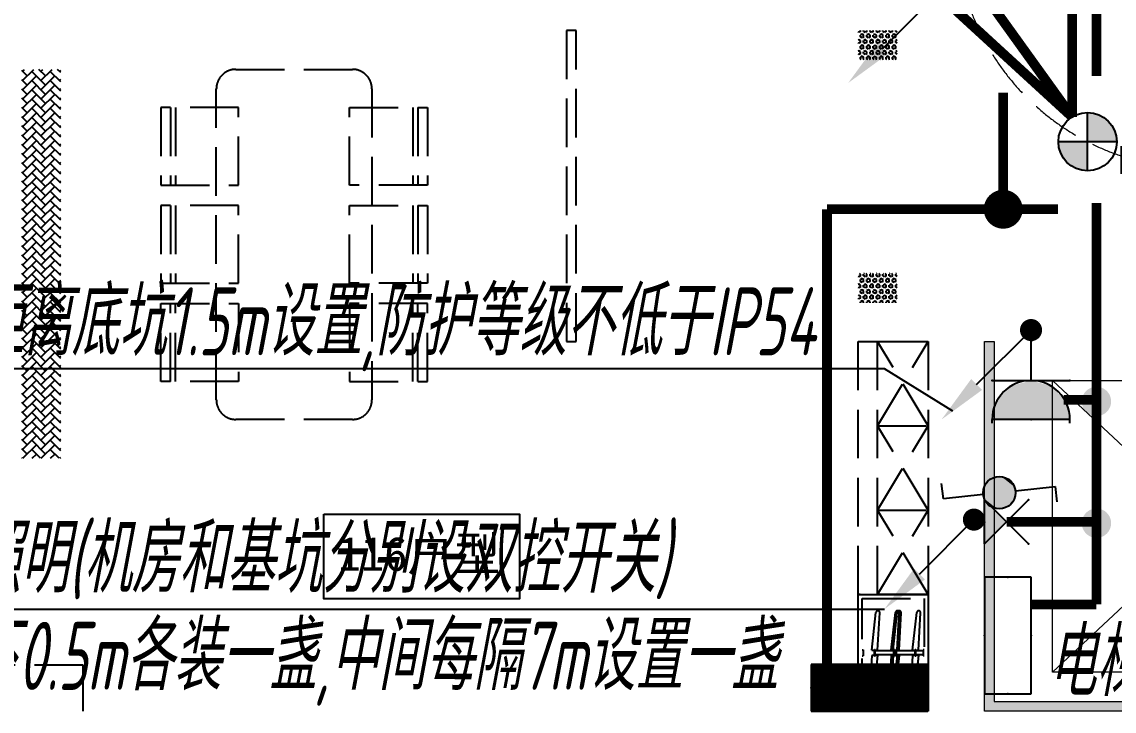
# Model space of a CAD drawing. Extents: x 3774419 to 4775970, y -926964 to 2266.
# Drawn here: x 3825120 to 3830736, y -763933 to -760389 of the extents above; entities that cross this region are included whole.
import ezdxf
from ezdxf.enums import TextEntityAlignment as Align

# ---------------------------------------------------------------- set-up
doc = ezdxf.new("R2010")
doc.units = 0
doc.header["$LTSCALE"] = 1000
doc.header["$MEASUREMENT"] = 0
doc.linetypes.add('A户型$0$DASH', pattern=[0.35, 0.25, -0.1])
doc.linetypes.add('DASH', pattern=[0.35, 0.25, -0.1])
doc.layers.get('0').update_dxf_attribs({"linetype": 'CONTINUOUS'})
for name, color, linetype in [('!!电气', 1, 'CONTINUOUS'), ('5fur', 175, 'CONTINUOUS'), ('A-标注', 1, 'CONTINUOUS'), ('DIM-照明', 7, 'CONTINUOUS'), ('E-天花灯具', 92, 'CONTINUOUS'), ('EQUIP-插座', 3, 'CONTINUOUS'), ('EQUIP-照明', 3, 'CONTINUOUS'), ('EQUIP-箱柜', 3, 'CONTINUOUS'), ('LWIRE', 4, 'CONTINUOUS'), ('TEL_TEXT', 7, 'CONTINUOUS'), ('WIRE-动力', 7, 'CONTINUOUS'), ('WIRE-照明', 2, 'CONTINUOUS'), ('保温', 6, 'CONTINUOUS')]:
    doc.layers.add(name, color=color, linetype=linetype)
for name, color, linetype, lineweight in [('3.5方案汇报，与郭总、侯月琴确定户型_t8$0$STAIR', 2, 'CONTINUOUS', 18), ('STAIR', 252, 'CONTINUOUS', 20), ('填充', 251, 'CONTINUOUS', 5)]:
    doc.layers.add(name, color=color, linetype=linetype, lineweight=lineweight)
doc.styles.add('_TCH_LABEL', font='COMPLEX', dxfattribs={"bigfont": 'GBCBIG'})
doc.styles.add('_TEL_DIM', font='SIMPLEX', dxfattribs={"width": 0.8, "height": 3.5, "bigfont": 'HZTXT'})
doc.styles.add('HZTXT', font='gbeitc.shx', dxfattribs={"width": 0.8, "height": 400, "bigfont": 'hztxt.shx'})
doc.styles.get("Standard").update_dxf_attribs({"font": 'gbenor.shx', "bigfont": 'gbcbig.shx'})
doc.styles.add('黑体', font='simhei.ttf')
pattern_1 = [(90, (0, 0), (-16.49778, 1e-15), [9.525, -19.05]), (210, (0, 0), (8.24889, -14.2874966), [9.525, -19.05]), (150, (6e-16, 9.525), (-8.24889, -14.2874966), [9.525, -19.05])]

# ---------------------------------------------------------------- blocks, each defined once
blk = doc.blocks.new('GDFGDGRD')
at = {"layer": '保温', "linetype": 'Continuous', "ltscale": 10}
h = blk.add_hatch(dxfattribs=at)
h.set_pattern_fill('HEX', color=251, scale=10, angle=90, style=0)
h.set_pattern_definition(pattern_1)
h.paths.add_polyline_path([(431316.6, 372073.7), (431516.6, 372073.7), (431516.7, 372223.7), (431316.7, 372223.7)])
at = {"layer": '保温', "linetype": 'ByBlock', "ltscale": 10}
h = blk.add_hatch(dxfattribs=at)
h.set_pattern_fill('AR-HBONE', color=251, scale=55)
h.set_pattern_definition([(45, (0, 0), (0, 47.4157523), [100.584, -33.528]), (135, (23.708, 23.708), (3e-15, 47.4157523), [100.584, -33.528])])
h.paths.add_polyline_path([(427216.6, 370023.7), (427216.6, 372023.7), (427016.6, 372023.7), (427016.6, 370023.7)])
at = {"layer": '保温', "linetype": 'Continuous', "ltscale": 10}
h = blk.add_hatch(dxfattribs=at)
h.set_pattern_fill('HEX', color=251, scale=10, angle=90, style=0)
h.set_pattern_definition(pattern_1)
h.paths.add_polyline_path([(431316.6, 370823.7), (431516.6, 370823.7), (431516.7, 370973.7), (431316.7, 370973.7)])
blk = doc.blocks.new('FGDGDGRDGRRD')
at = {"color": 252}
for p, q in [((430034.8, 366458.3), (430034.8, 367058.3)), ((430034.8, 367058.3), (430394.6, 367058.3)), ((430034.8, 366458.3), (430034.8, 367058.3)), ((430034.8, 367058.3), (430394.6, 367058.3)), ((430394.6, 367058.3), (430394.6, 366458.3)), ((430394.6, 367058.3), (430394.6, 367058.3)), ((430394.6, 367058.3), (430394.6, 366458.3)), ((430394.6, 367058.3), (430394.6, 367058.3)), ((430394.6, 366458.3), (430034.8, 366458.3)), ((430394.6, 366458.3), (430034.8, 366458.3))]:
    blk.add_line(p, q, dxfattribs=at)
at = {"layer": '5fur', "color": 252, "linetype": 'A户型$0$DASH'}
for p, q in [((428585, 369958.6), (428534.8, 369958.6)), ((428534.8, 369958.6), (428534.8, 368358.3)), ((428585, 369958.6), (428534.8, 369958.6)), ((428534.8, 369958.6), (428534.8, 368358.3)), ((428585, 368358.3), (428585, 369958.6)), ((428585, 368358.3), (428585, 369958.6)), ((426834.8, 369758.3), (427434.8, 369758.3)), ((426834.8, 369758.3), (427434.8, 369758.3)), ((426734.8, 368058.3), (426734.8, 369658.3)), ((426734.8, 368058.3), (426734.8, 369658.3)), ((427534.8, 369658.3), (427534.8, 368058.3)), ((427534.8, 369658.3), (427534.8, 368058.3)), ((426849.6, 369562.7), (426449.6, 369562.7)), ((426449.6, 369562.7), (426449.6, 369162.7)), ((426849.6, 369562.7), (426449.6, 369562.7)), ((426449.6, 369562.7), (426449.6, 369162.7)), ((426499.6, 369562.7), (426499.6, 369162.7)), ((426499.6, 369562.7), (426499.6, 369162.7)), ((426524.6, 369562.7), (426524.6, 369162.7)), ((426524.6, 369562.7), (426524.6, 369162.7)), ((426849.6, 369162.7), (426849.6, 369562.7)), ((426849.6, 369162.7), (426849.6, 369562.7)), ((427420, 369162.7), (427420, 369562.7)), ((427420, 369562.7), (427820, 369562.7)), ((427420, 369162.7), (427420, 369562.7)), ((427420, 369562.7), (427820, 369562.7)), ((427745, 369562.7), (427745, 369162.7)), ((427745, 369562.7), (427745, 369162.7)), ((427770, 369562.7), (427770, 369162.7)), ((427770, 369562.7), (427770, 369162.7)), ((427820, 369562.7), (427820, 369162.7)), ((427820, 369562.7), (427820, 369162.7)), ((426449.6, 369162.7), (426849.6, 369162.7)), ((426449.6, 369162.7), (426849.6, 369162.7)), ((427820, 369162.7), (427420, 369162.7)), ((427820, 369162.7), (427420, 369162.7)), ((426849.6, 369058.3), (426449.6, 369058.3)), ((426449.6, 369058.3), (426449.6, 368658.3)), ((426849.6, 369058.3), (426449.6, 369058.3)), ((426449.6, 369058.3), (426449.6, 368658.3)), ((426499.6, 369058.3), (426499.6, 368658.3)), ((426499.6, 369058.3), (426499.6, 368658.3)), ((426524.6, 369058.3), (426524.6, 368658.3)), ((426524.6, 369058.3), (426524.6, 368658.3)), ((426849.6, 368658.3), (426849.6, 369058.3)), ((426849.6, 368658.3), (426849.6, 369058.3)), ((427420, 368658.3), (427420, 369058.3)), ((427420, 369058.3), (427820, 369058.3)), ((427420, 368658.3), (427420, 369058.3)), ((427420, 369058.3), (427820, 369058.3)), ((427745, 369058.3), (427745, 368658.3)), ((427745, 369058.3), (427745, 368658.3)), ((427770, 369058.3), (427770, 368658.3)), ((427770, 369058.3), (427770, 368658.3)), ((427820, 369058.3), (427820, 368658.3)), ((427820, 369058.3), (427820, 368658.3)), ((426449.6, 368658.3), (426849.6, 368658.3)), ((426449.6, 368658.3), (426849.6, 368658.3)), ((427820, 368658.3), (427420, 368658.3)), ((427820, 368658.3), (427420, 368658.3)), ((426449.6, 368153.8), (426449.6, 368553.8)), ((426449.6, 368553.8), (426849.6, 368553.8)), ((426449.6, 368153.8), (426449.6, 368553.8)), ((426449.6, 368553.8), (426849.6, 368553.8)), ((426499.6, 368153.8), (426499.6, 368553.8)), ((426499.6, 368153.8), (426499.6, 368553.8)), ((426524.6, 368153.8), (426524.6, 368553.8)), ((426524.6, 368153.8), (426524.6, 368553.8)), ((426849.6, 368553.8), (426849.6, 368153.8)), ((426849.6, 368553.8), (426849.6, 368153.8)), ((427420, 368553.8), (427420, 368153.8)), ((427820, 368553.8), (427420, 368553.8)), ((427420, 368553.8), (427420, 368153.8)), ((427820, 368553.8), (427420, 368553.8)), ((427745, 368153.8), (427745, 368553.8)), ((427745, 368153.8), (427745, 368553.8)), ((427770, 368153.8), (427770, 368553.8)), ((427770, 368153.8), (427770, 368553.8)), ((427820, 368153.8), (427820, 368553.8)), ((427820, 368153.8), (427820, 368553.8)), ((428534.8, 368358.3), (428585, 368358.3)), ((428534.8, 368358.3), (428585, 368358.3)), ((430034.8, 368358.3), (430394.6, 368358.3)), ((430034.8, 367058.3), (430034.8, 368358.3)), ((430034.8, 368358.3), (430394.6, 368358.3)), ((430034.8, 367058.3), (430034.8, 368358.3)), ((430134.8, 368358.3), (430394.6, 368358.3)), ((430134.8, 367058.3), (430134.8, 368358.3)), ((430134.8, 367925), (430394.6, 368358.3)), ((430394.6, 367925), (430134.8, 368358.3)), ((430134.8, 368358.3), (430394.6, 368358.3)), ((430134.8, 367058.3), (430134.8, 368358.3)), ((430134.8, 367925), (430394.6, 368358.3)), ((430394.6, 367925), (430134.8, 368358.3)), ((430394.6, 368358.3), (430394.6, 367058.3)), ((430394.6, 368358.3), (430394.6, 367058.3)), ((430394.6, 368358.3), (430394.6, 367058.3)), ((430394.6, 368358.3), (430394.6, 367058.3)), ((426849.6, 368153.8), (426449.6, 368153.8)), ((426849.6, 368153.8), (426449.6, 368153.8)), ((427420, 368153.8), (427820, 368153.8)), ((427420, 368153.8), (427820, 368153.8)), ((427434.8, 367958.3), (426834.8, 367958.3)), ((427434.8, 367958.3), (426834.8, 367958.3)), ((430134.8, 367925), (430394.6, 367925)), ((430394.6, 367491.7), (430134.8, 367925)), ((430134.8, 367491.7), (430394.6, 367925)), ((430134.8, 367925), (430394.6, 367925)), ((430394.6, 367491.7), (430134.8, 367925)), ((430134.8, 367491.7), (430394.6, 367925)), ((430134.8, 367491.7), (430394.6, 367491.7)), ((430134.8, 367058.3), (430394.6, 367491.7)), ((430394.6, 367058.3), (430134.8, 367491.7)), ((430134.8, 367491.7), (430394.6, 367491.7)), ((430134.8, 367058.3), (430394.6, 367491.7)), ((430394.6, 367058.3), (430134.8, 367491.7)), ((430394.6, 367058.3), (430034.8, 367058.3)), ((430394.6, 367058.3), (430034.8, 367058.3)), ((430034.8, 366458.3), (430034.8, 367058.3)), ((430034.8, 367058.3), (430394.6, 367058.3)), ((430034.8, 366458.3), (430034.8, 367058.3)), ((430034.8, 367058.3), (430394.6, 367058.3)), ((430054.8, 366478.3), (430054.8, 367038.3)), ((430054.8, 367038.3), (430374.6, 367038.3)), ((430054.8, 366478.3), (430054.8, 367038.3)), ((430054.8, 367038.3), (430374.6, 367038.3)), ((430394.6, 367058.3), (430134.8, 367058.3)), ((430394.6, 367058.3), (430134.8, 367058.3)), ((430374.6, 367038.3), (430374.6, 366478.3)), ((430374.6, 367038.3), (430374.6, 366478.3)), ((430394.6, 367058.3), (430394.6, 366458.3)), ((430394.6, 367058.3), (430394.6, 366458.3)), ((430105.1, 366772.6), (430126.4, 366965.3)), ((430105.1, 366772.6), (430126.4, 366965.3)), ((430135.1, 366772.6), (430146.4, 366963.8)), ((430135.1, 366772.6), (430146.4, 366963.8)), ((430205.1, 366772.6), (430226.4, 366965.3)), ((430205.1, 366772.6), (430226.4, 366965.3)), ((430214.9, 366772.6), (430236.2, 366965.3)), ((430214.9, 366772.6), (430236.2, 366965.3)), ((430235.1, 366772.6), (430246.4, 366963.8)), ((430235.1, 366772.6), (430246.4, 366963.8)), ((430244.9, 366772.6), (430256.2, 366963.8)), ((430244.9, 366772.6), (430256.2, 366963.8)), ((430314.9, 366772.6), (430336.2, 366965.3)), ((430314.9, 366772.6), (430336.2, 366965.3)), ((430344.9, 366772.6), (430356.2, 366963.8)), ((430344.9, 366772.6), (430356.2, 366963.8)), ((430054.8, 366773.6), (430059.8, 366773.6)), ((430054.8, 366773.6), (430059.8, 366773.6)), ((430059.8, 366773.6), (430059.8, 366743.1)), ((430059.8, 366773.6), (430059.8, 366743.1)), ((430369.6, 366768.6), (430059.8, 366768.6)), ((430369.6, 366768.6), (430059.8, 366768.6)), ((430369.6, 366748.1), (430059.8, 366748.1)), ((430369.6, 366748.1), (430059.8, 366748.1)), ((430105.1, 366772.6), (430118.1, 366772.6)), ((430105.1, 366772.6), (430118.1, 366772.6)), ((430118.1, 366775.6), (430122.1, 366775.6)), ((430118.1, 366741), (430118.1, 366775.6)), ((430118.1, 366775.6), (430122.1, 366775.6)), ((430118.1, 366741), (430118.1, 366775.6)), ((430122.1, 366741), (430122.1, 366775.6)), ((430122.1, 366741), (430122.1, 366775.6)), ((430122.1, 366772.6), (430135.1, 366772.6)), ((430122.1, 366772.6), (430135.1, 366772.6)), ((430205.1, 366772.6), (430218.1, 366772.6)), ((430205.1, 366772.6), (430218.1, 366772.6)), ((430214.9, 366772.6), (430227.9, 366772.6)), ((430214.9, 366772.6), (430227.9, 366772.6)), ((430218.1, 366775.6), (430222.1, 366775.6)), ((430218.1, 366741), (430218.1, 366775.6)), ((430218.1, 366775.6), (430222.1, 366775.6)), ((430218.1, 366741), (430218.1, 366775.6)), ((430222.1, 366741), (430222.1, 366775.6)), ((430222.1, 366741), (430222.1, 366775.6)), ((430222.1, 366772.6), (430235.1, 366772.6)), ((430222.1, 366772.6), (430235.1, 366772.6)), ((430227.9, 366775.6), (430231.9, 366775.6)), ((430227.9, 366741), (430227.9, 366775.6)), ((430227.9, 366775.6), (430231.9, 366775.6)), ((430227.9, 366741), (430227.9, 366775.6)), ((430231.9, 366741), (430231.9, 366775.6)), ((430231.9, 366741), (430231.9, 366775.6)), ((430231.9, 366772.6), (430244.9, 366772.6)), ((430231.9, 366772.6), (430244.9, 366772.6)), ((430314.9, 366772.6), (430327.9, 366772.6)), ((430314.9, 366772.6), (430327.9, 366772.6)), ((430327.9, 366775.6), (430331.9, 366775.6)), ((430327.9, 366741), (430327.9, 366775.6)), ((430327.9, 366775.6), (430331.9, 366775.6)), ((430327.9, 366741), (430327.9, 366775.6)), ((430331.9, 366741), (430331.9, 366775.6)), ((430331.9, 366741), (430331.9, 366775.6)), ((430331.9, 366772.6), (430344.9, 366772.6)), ((430331.9, 366772.6), (430344.9, 366772.6)), ((430374.6, 366773.6), (430369.6, 366773.6)), ((430374.6, 366773.6), (430369.6, 366773.6)), ((430369.6, 366773.6), (430369.6, 366743.1)), ((430369.6, 366773.6), (430369.6, 366743.1)), ((426049.7, 366694.8), (424752.7, 366694.8)), ((426049.7, 366458.3), (426049.7, 366694.8)), ((430054.8, 366743.1), (430059.8, 366743.1)), ((430054.8, 366743.1), (430059.8, 366743.1)), ((430105.1, 366744), (430093.9, 366552.9)), ((430105.1, 366744), (430093.9, 366552.9)), ((430118.1, 366744), (430105.1, 366744)), ((430118.1, 366744), (430105.1, 366744)), ((430135.1, 366744), (430113.8, 366551.4)), ((430135.1, 366744), (430113.9, 366551.4)), ((430122.1, 366741), (430118.1, 366741)), ((430122.1, 366741), (430118.1, 366741)), ((430135.1, 366744), (430122.1, 366744)), ((430135.1, 366744), (430122.1, 366744)), ((430205.1, 366744), (430193.9, 366552.9)), ((430205.1, 366744), (430193.9, 366552.9)), ((430214.9, 366744), (430203.7, 366552.9)), ((430214.9, 366744), (430203.7, 366552.9)), ((430218.1, 366744), (430205.1, 366744)), ((430218.1, 366744), (430205.1, 366744)), ((430235.1, 366744), (430213.8, 366551.4)), ((430235.1, 366744), (430213.9, 366551.4)), ((430227.9, 366744), (430214.9, 366744)), ((430227.9, 366744), (430214.9, 366744)), ((430222.1, 366741), (430218.1, 366741)), ((430222.1, 366741), (430218.1, 366741)), ((430235.1, 366744), (430222.1, 366744)), ((430235.1, 366744), (430222.1, 366744)), ((430244.9, 366744), (430223.6, 366551.4)), ((430244.9, 366744), (430223.7, 366551.4)), ((430231.9, 366741), (430227.9, 366741)), ((430231.9, 366741), (430227.9, 366741)), ((430244.9, 366744), (430231.9, 366744)), ((430244.9, 366744), (430231.9, 366744)), ((430314.9, 366744), (430303.7, 366552.9)), ((430314.9, 366744), (430303.7, 366552.9)), ((430327.9, 366744), (430314.9, 366744)), ((430327.9, 366744), (430314.9, 366744)), ((430344.9, 366744), (430323.6, 366551.4)), ((430344.9, 366744), (430323.7, 366551.4)), ((430331.9, 366741), (430327.9, 366741)), ((430331.9, 366741), (430327.9, 366741)), ((430344.9, 366744), (430331.9, 366744)), ((430344.9, 366744), (430331.9, 366744)), ((430374.6, 366743.1), (430369.6, 366743.1)), ((430374.6, 366743.1), (430369.6, 366743.1)), ((430374.6, 366478.3), (430054.8, 366478.3)), ((430374.6, 366478.3), (430054.8, 366478.3)), ((430394.6, 366458.3), (430034.8, 366458.3)), ((430394.6, 366458.3), (430034.8, 366458.3))]:
    blk.add_line(p, q, dxfattribs=at)
for centre, radius, start, end in [((426834.8, 369658.3), 100, 90, 180), ((426834.8, 369658.3), 100, 90, 180), ((427434.8, 369658.3), 100, 0, 90), ((427434.8, 369658.3), 100, 0, 90), ((426834.8, 368058.3), 100, 180, 270), ((426834.8, 368058.3), 100, 180, 270), ((427434.8, 368058.3), 100, 270, 0), ((427434.8, 368058.3), 100, 270, 0), ((430136.4, 366964.3), 10, 356.9606, 174.2894), ((430136.4, 366964.3), 10, 356.9606, 174.2894), ((430236.4, 366964.3), 10, 356.9606, 174.2894), ((430236.4, 366964.3), 10, 356.9606, 174.2894), ((430246.2, 366964.3), 10, 356.9606, 174.2894), ((430246.2, 366964.3), 10, 356.9606, 174.2894), ((430346.2, 366964.3), 10, 356.9606, 174.2894), ((430346.2, 366964.3), 10, 356.9606, 174.2894), ((430103.9, 366552.3), 10, 176.9606, 354.2894), ((430103.9, 366552.3), 10, 176.9606, 354.2894), ((430203.9, 366552.3), 10, 176.9606, 354.2894), ((430203.9, 366552.3), 10, 176.9606, 354.2894), ((430213.7, 366552.3), 10, 176.9606, 354.2894), ((430213.7, 366552.3), 10, 176.9606, 354.2894), ((430313.7, 366552.3), 10, 176.9606, 354.2894), ((430313.7, 366552.3), 10, 176.9606, 354.2894)]:
    blk.add_arc(centre, radius, start, end, dxfattribs=at)
blk = doc.blocks.new('A$C1C403CBE')
at = {"layer": '填充'}
h = blk.add_hatch(dxfattribs=at)
h.set_pattern_fill('隔热材料02', color=252, scale=100, style=0)
h.set_pattern_definition([(0, (-1161708.397, -603838.627), (0, 50), []), (0, (-1161708.397, -603821.96), (0, 50), []), (270, (-1161664.656, -603813.33), (50, -9e-15), [5.01775, -44.98225]), (270, (-1161702.115, -603813.33), (50, -9e-15), [5.01775, -44.98225]), (90, (-1161676.603, -603847.26), (-50, 3e-15), [5.01775, -44.98225]), (90, (-1161690.17, -603847.26), (-50, 3e-15), [5.01775, -44.98225]), (180, (-1161658.373, -603855.294), (-6e-15, -50), [50.02425, 0.02425]), (135, (-1161672.33, -603852.785), (3e-15, 49.99987405), [4.268, -66.44275]), (116.56505, (-1161625.348, -603849.767), (0.00011283, 49.99993342), [2.805, -108.9985]), (116.56505, (-1161675.348, -603849.767), (0.00011283, 49.99993342), [2.805, -108.9985]), (153.43495, (-1161617.313, -603855.294), (-0.0001128, 49.9999334), [5.61, -106.1935]), (153.43495, (-1161667.313, -603855.294), (-0.0001128, 49.9999334), [5.61, -106.1935]), (63.43495, (-1161626.603, -603842.24), (-0.00011283, 49.99993342), [26.714, -85.0895]), (63.43495, (-1161676.603, -603842.24), (-0.00011283, 49.99993342), [26.714, -85.0895]), (116.56505, (-1161614.656, -603813.33), (0.00011283, 49.99993342), [2.805, -108.9985]), (116.56505, (-1161664.656, -603813.33), (0.00011283, 49.99993342), [2.805, -108.9985]), (135, (-1161665.91, -603810.82), (3e-15, 49.99987405), [4.268, -66.44275]), (153.43495, (-1161618.93, -603807.803), (-0.0001128, 49.9999334), [5.61, -106.1935]), (153.43495, (-1161668.93, -603807.803), (-0.0001128, 49.9999334), [5.61, -106.1935]), (45, (-1161700.86, -603810.82), (0, 49.99987405), [4.268, -66.44275]), (63.43495, (-1161652.115, -603813.33), (-0.00011283, 49.99993342), [2.805, -108.9985]), (63.43495, (-1161702.115, -603813.33), (-0.00011283, 49.99993342), [2.805, -108.9985]), (26.56505, (-1161647.842, -603807.803), (0.0001128, 49.9999334), [5.61, -106.1935]), (26.56505, (-1161697.842, -603807.803), (0.0001128, 49.9999334), [5.61, -106.1935]), (116.56505, (-1161640.168, -603842.24), (0.00011283, 49.99993342), [26.714, -85.0895]), (116.56505, (-1161690.168, -603842.24), (0.00011283, 49.99993342), [26.714, -85.0895]), (45, (-1161694.44, -603852.785), (0, 49.99987405), [4.268, -66.44275]), (63.43495, (-1161641.422, -603849.767), (-0.00011283, 49.99993342), [2.805, -108.9985]), (63.43495, (-1161691.422, -603849.767), (-0.00011283, 49.99993342), [2.805, -108.9985]), (26.56505, (-1161649.46, -603855.294), (0.0001128, 49.9999334), [5.61, -106.1935]), (26.56505, (-1161699.46, -603855.294), (0.0001128, 49.9999334), [5.61, -106.1935])])
h.paths.add_polyline_path([(13600, 6800), (13650, 6800), (13650, 4900), (11350, 4900), (11350, 6800), (11400, 6800), (11400, 4950), (13600, 4950)])
at = {"color": 252}
blk.add_lwpolyline([(7952.9, 5913.6), (8958.9, 5913.6), (8958.9, 5477.6), (7952.9, 5477.6)], close=True, dxfattribs=at)
at = {"layer": '3.5方案汇报，与郭总、侯月琴确定户型_t8$0$STAIR', "color": 252}
for p, q in [((13300, 6600), (11700, 5100)), ((11700, 6600), (13300, 5100))]:
    blk.add_line(p, q, dxfattribs=at)
blk.add_lwpolyline([(11700, 5100), (11700, 6600), (13300, 6600), (13300, 5100)], close=True, dxfattribs=at)
at = {"layer": 'STAIR', "color": 252, "linetype": 'DASH'}
blk.add_lwpolyline([(11200, 8940, 0.414214), (12450, 7690), (12550, 7690, 0.414214), (13800, 8940)], format="xyb", dxfattribs=at)
at = {"layer": '填充', "color": 252}
blk.add_lwpolyline([(13600, 6800), (13650, 6800), (13650, 4900), (11350, 4900), (11350, 6800), (11400, 6800), (11400, 4950), (13600, 4950)], close=True, dxfattribs=at)
at = {"color": 252}
blk.add_blockref('GDFGDGRD', (-420616.6, -363823.7), dxfattribs=at)
blk.add_blockref('FGDGDGRDGRRD', (-419334.8, -361558.3))
at = {"color": 252, "style": '黑体'}
blk.add_text('116户型', height=175, dxfattribs=at).set_placement((8025, 5621.5))
blk = doc.blocks.new('*X8')
at = {"color": 0}
for p, q in [((-250, 32.8), (-82.8, 200)), ((-250, 68.2), (-118.2, 200)), ((-250, 103.6), (-153.6, 200)), ((-250, 138.9), (-188.9, 200)), ((-250, 174.3), (-224.3, 200)), ((-247.5, 0), (-47.5, 200)), ((-212.1, 0), (-12.1, 200)), ((-176.8, 0), (23.2, 200)), ((-141.4, 0), (58.6, 200)), ((-106.1, 0), (93.9, 200)), ((-70.7, 0), (129.3, 200)), ((-35.4, 0), (164.6, 200)), ((0, 0), (200, 200)), ((35.4, 0), (235.4, 200)), ((70.7, 0), (250, 179.3)), ((106.1, 0), (250, 143.9)), ((141.4, 0), (250, 108.6)), ((176.8, 0), (250, 73.2)), ((212.1, 0), (250, 37.9)), ((247.5, 0), (250, 2.5))]:
    blk.add_line(p, q, dxfattribs=at)
blk = doc.blocks.new('$equip$00001421')
for p, q in [((0.75, 0.6), (-0.75, 0.6)), ((-0.75, 0.6), (-0.75, 0)), ((0.75, 0), (0.75, 0.6)), ((-0.75, 0), (0.75, 0))]:
    blk.add_line(p, q)
at = {"const_width": 0.6}
blk.add_lwpolyline([(-0.75, 0.3), (0.75, 0.3)], dxfattribs=at)
for p in [(0, 0.6), (-0.75, 0.3), (0.75, 0.3), (0, 0)]:
    blk.add_point(p)
at = {"xscale": 0.00300000000061118, "yscale": 0.00300000000061118, "zscale": 0.00300000000061118}
blk.add_blockref('*X8', (0, 0), dxfattribs=at)
at = {"style": '_TCH_LABEL', "flags": 9}
blk.add_attdef('A', (0, 0), '', height=0.00002, dxfattribs=at)
blk = doc.blocks.new('$equip$00001413')
for p, q in [((0.75, 0.6), (-0.75, 0.6)), ((-0.75, 0.6), (-0.75, 0)), ((0.75, 0), (0.75, 0.6)), ((-0.75, 0), (0.75, 0))]:
    blk.add_line(p, q)
for p in [(0, 0.6), (-0.75, 0.3), (0.75, 0.3), (0, 0)]:
    blk.add_point(p)
at = {"style": '_TCH_LABEL', "flags": 9}
blk.add_attdef('A', (0, 0), '', height=0.00002, dxfattribs=at)
blk = doc.blocks.new('$equip$00001154')
for p, q in [((0, 0.283), (0, -0.283)), ((0, 0.283), (0.566, -0.283)), ((0.566, 0.283), (0, -0.283))]:
    blk.add_line(p, q)
for p in [(0.566, 0.283), (0, 0.004), (0.283, 0), (0.566, -0.283)]:
    blk.add_point(p)
blk.add_solid([(0, -0.283), (0.283, 0), (0, 0.283)])
at = {"layer": 'TEL_TEXT', "style": '_TEL_DIM', "flags": 1}
blk.add_attdef('A', text='', height=0.00002, dxfattribs=at).set_placement((0, 0), align=Align.MIDDLE_CENTER)
blk = doc.blocks.new('$equip$00001208')
for p, q in [((0.147, 0.356), (0.512, 0.72)), ((0.512, 0.72), (0.653, 0.579)), ((-0.147, 0.061), (-0.512, -0.304)), ((-0.512, -0.304), (-0.653, -0.162))]:
    blk.add_line(p, q)
blk.add_circle((0, 0.208), 0.208)
for points in [[(-0.18, 0.312), (0.18, 0.312), (-0.208, 0.208), (0.208, 0.208)], [(-0.104, 0.389), (0.104, 0.389), (-0.18, 0.312), (0.18, 0.312)], [(0, 0.417), (0, 0.417), (-0.104, 0.389), (0.104, 0.389)], [(-0.18, 0.104), (0.18, 0.104), (-0.208, 0.208), (0.208, 0.208)], [(-0.104, 0.028), (0.104, 0.028), (-0.18, 0.104), (0.18, 0.104)], [(0, 0), (0, 0), (-0.104, 0.028), (0.104, 0.028)]]:
    blk.add_solid(points)
at = {"layer": 'EQUIP-照明'}
for p in [(0, 0.417), (-0.208, 0.208), (0.208, 0.208), (0, 0)]:
    blk.add_point(p, dxfattribs=at)
at = {"layer": 'EQUIP-照明', "flags": 9}
blk.add_attdef('A', (0, 0), '', height=0.00002, dxfattribs=at)
blk = doc.blocks.new('$TelecSys$00000080')
for p, q in [((-0.7, -0.7), (0, 0)), ((0.104, 0.104), (0.104, 0.104)), ((-0.104, -0.104), (-0.104, -0.104))]:
    blk.add_line(p, q)
at = {"const_width": 0.142}
blk.add_lwpolyline([(0.071, 0, 1), (-0.071, 0, 1)], format="xyb", close=True, dxfattribs=at)
blk.add_solid([(-0.63, -0.77), (-0.77, -0.63), (-1.15, -1.15)])
at = {"width": 0.8, "flags": 9}
blk.add_attdef('A', (0, 0), '', height=0.00002, rotation=180, dxfattribs=at)
blk = doc.blocks.new('$equip$00001237')
for p, q in [((-0.5, 1.05), (-0.5, 1)), ((-0.5, 1), (0.5, 1)), ((0.5, 1.05), (0.5, 1)), ((0.5, 0.5), (-0.5, 0.5)), ((0, 0.5), (0, 0))]:
    blk.add_line(p, q)
blk.add_arc((0, 1), 0.5, 180, 0)
for p in [(0, 1), (-0.5, 0.5), (0.5, 0.5), (0, 0)]:
    blk.add_point(p)
for points in [[(0.433, 0.75), (-0.433, 0.75), (0.5, 1), (-0.5, 1)], [(0.25, 0.567), (-0.25, 0.567), (0.433, 0.75), (-0.433, 0.75)], [(0, 0.5), (0, 0.5), (0.25, 0.567), (-0.25, 0.567)]]:
    blk.add_solid(points)
at = {"flags": 9}
blk.add_attdef('A', (0, 0), '', height=0.00002, dxfattribs=at)
blk = doc.blocks.new('DFADS')
at = {"layer": 'A-标注'}
h = blk.add_hatch(color=251, dxfattribs=at)
h.paths.add_polyline_path([(3405.603, 358.327), (3406.803, 358.327, 0.414214), (3405.603, 359.527)])
h.paths.add_polyline_path([(3404.403, 358.327, 0.414214), (3405.603, 357.127), (3405.603, 358.327)])
at = {"layer": 'A-标注', "color": 92}
for p, q in [((3405.603, 357.127), (3405.603, 359.527)), ((3406.803, 358.327), (3404.403, 358.327))]:
    blk.add_line(p, q, dxfattribs=at)
blk.add_circle((3405.603, 358.327), 1.2, dxfattribs=at)
at = {"layer": 'A-标注', "color": 3, "style": '黑体'}
blk.add_text('L1', height=1.152, dxfattribs=at).set_placement((3406.799, 357.002))

msp = doc.modelspace()

# ---------------------------------------------------------------- hatches: boundary and pattern name
at = {"layer": '!!电气'}
h = msp.add_hatch(color=0, dxfattribs=at)
edge = h.paths.add_edge_path()
edge.add_arc((3830645.3, -762340.6), 75.5, -89.9655, 270.0345)
h = msp.add_hatch(color=0, dxfattribs=at)
edge = h.paths.add_edge_path()
edge.add_arc((3830645.3, -762966.8), 75.5, -89.9655, 270.0345)

# ---------------------------------------------------------------- linework, layer by layer
for p, q in [((3829555.3, -762172.7), (3823666.5, -762172.7)), ((3829906.9, -762391.5), (3829555.3, -762172.7)), ((3823895.7, -763408.4), (3829555.3, -763408.4))]:
    msp.add_line(p, q, dxfattribs=at)
at = {"layer": 'DIM-照明', "const_width": 100}
msp.add_lwpolyline([(3830215.9, -761352.5, -1), (3830115.9, -761352.5, -1)], format="xyb", close=True, dxfattribs=at)
at = {"layer": 'WIRE-动力', "color": 6, "const_width": 50}
for points in [[(3829618.1, -757353.6), (3830645.3, -757353.6), (3830645.3, -760667.4)], [(3830165.9, -760752.9), (3830165.9, -761352.5)], [(3829260, -761352.4), (3829260, -763693.2)], [(3829260, -761352.4), (3830446.9, -761352.4)], [(3830645.3, -761321.1), (3830645.3, -763384.7)], [(3830477.5, -762333.1), (3830645.3, -762333.1)], [(3830183.2, -762959.3), (3830645.3, -762959.3)], [(3830309.9, -763384.9), (3830645.3, -763384.7)]]:
    msp.add_lwpolyline(points, dxfattribs=at)
at = {"layer": 'WIRE-照明', "const_width": 50}
for points in [[(3830520.4, -760878.1), (3830520.4, -757462.1), (3829624.7, -757462.1)], [(3829828.5, -760243.6), (3830520.4, -760878.1)]]:
    msp.add_lwpolyline(points, dxfattribs=at)
at = {"layer": 'WIRE-照明', "color": 2, "linetype": 'Continuous', "const_width": 50}
msp.add_lwpolyline([(3830060.8, -760239.1), (3830520.4, -760878.1)], dxfattribs=at)

# ---------------------------------------------------------------- block references
at = {"layer": '!!电气'}
msp.add_blockref('A$C1C403CBE', (3818720, -768833.2), dxfattribs=at)
at = {"layer": 'E-天花灯具', "xscale": 125.0002399057885, "yscale": 125.0002399057885, "zscale": 125.0002399057885}
msp.add_blockref('DFADS', (3404898.4, -805796.4), dxfattribs=at)
at = {"layer": 'EQUIP-插座', "color": 2, "xscale": 400, "yscale": 400, "zscale": 400, "rotation": 180}
msp.add_blockref('$equip$00001237', (3830309, -762033.2), dxfattribs=at)
at = {"layer": 'EQUIP-照明'}
for name, p, xscale, yscale, zscale, rotation in [('$equip$00001208', (3830197.8, -762745), 399.9999999999999, 399.9999999999999, 399.9999999999999, 141.3920318364744), ('$equip$00001154', (3830070, -762959.3), -399.9999999999999, 400.0000000000001, 400, 180.0344781646271)]:
    msp.add_blockref(name, p, dxfattribs=dict(at, xscale=xscale, yscale=yscale, zscale=zscale, rotation=rotation))
at = {"layer": 'EQUIP-箱柜', "xscale": 399.9999999999999, "yscale": 399.9999999999999, "zscale": 399.9999999999999, "rotation": 270.0344781656055}
msp.add_blockref('$equip$00001413', (3830070, -763544.4), dxfattribs=at)
at = {"layer": 'EQUIP-箱柜', "color": 2, "xscale": 400, "yscale": 400, "zscale": 400}
msp.add_blockref('$equip$00001421', (3829477.6, -763933.2), dxfattribs=at)
at = {"layer": 'LWIRE', "color": 2, "xscale": 400, "yscale": 400, "zscale": 400}
msp.add_blockref('$TelecSys$00000080', (3829828.5, -760243.6), dxfattribs=at)
at = {"layer": 'LWIRE', "color": 1, "xscale": 400, "yscale": 400, "zscale": 400}
for p in [(3830309, -761973.8), (3830015.3, -762948.4)]:
    msp.add_blockref('$TelecSys$00000080', p, dxfattribs=at)

# ---------------------------------------------------------------- texts
at = {"layer": 'DIM-照明', "style": 'HZTXT', "width": 0.7}
for s, p in [('电梯井插座距离底坑1.5m设置,防护等级不低于IP54', (3823656.4, -762103.9)), ('电梯井道照明(机房和基坑分别设双控开关)', (3823887.2, -763323.4)), ('距井道上下0.5m各装一盏,中间每隔7m设置一盏', (3823874.8, -763823.9)), ('电梯控制箱', (3830394.5, -763855.6))]:
    msp.add_text(s, height=350, dxfattribs=at).set_placement(p)

doc.saveas('drawing.dxf')
